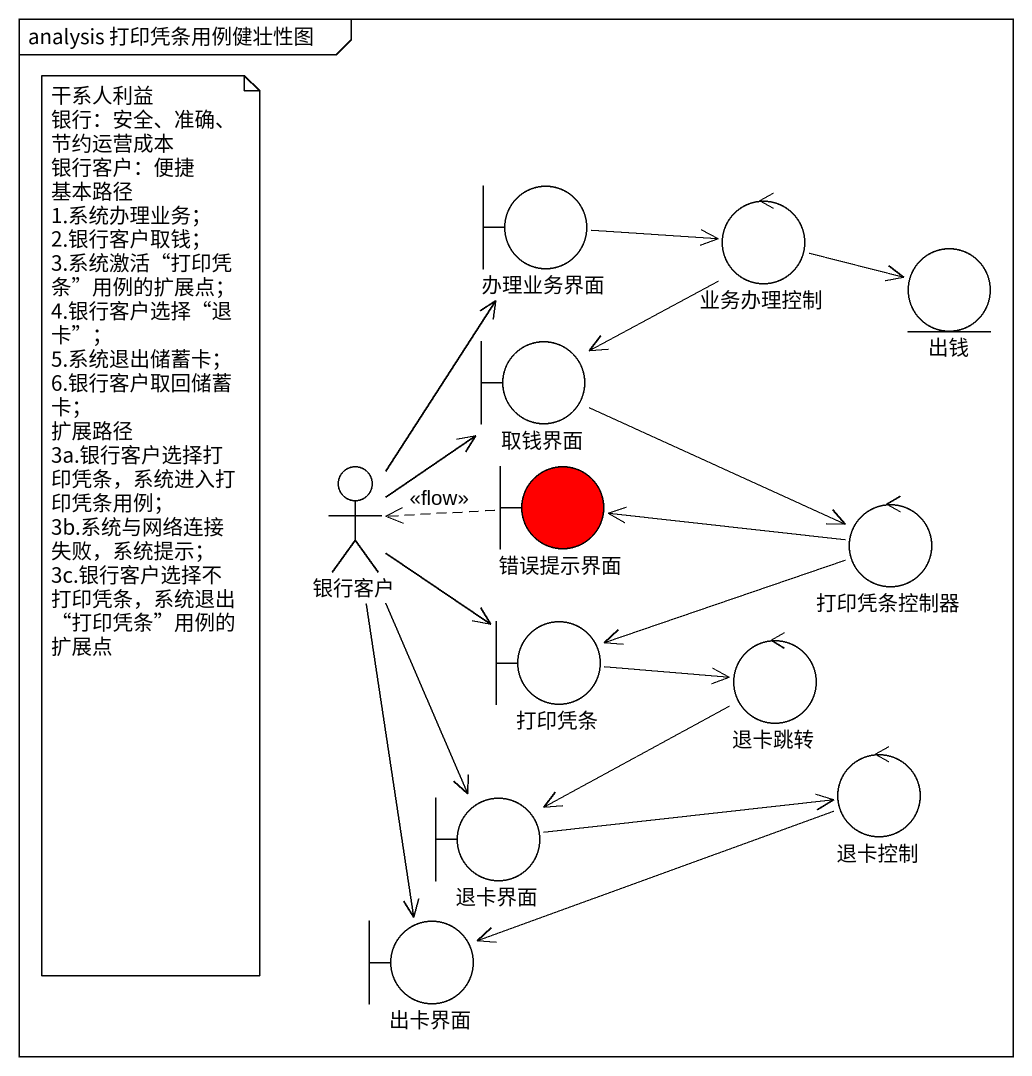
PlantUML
@startuml
mainframe analysis 打印凭条用例健壮性图
boundary 办理业务界面
control 业务办理控制
entity 出钱
boundary 取钱界面
actor 银行客户
boundary 错误提示界面 #FF0000
control 打印凭条控制器
boundary 打印凭条
control 退卡跳转
control 退卡控制
boundary 退卡界面
boundary 出卡界面
办理业务界面 -right-> 业务办理控制
业务办理控制 -right-> 出钱
业务办理控制 --> 取钱界面
取钱界面 -right-> 打印凭条控制器
银行客户 -up-> 办理业务界面
银行客户 -up-> 取钱界面
银行客户 --> 打印凭条
银行客户 --> 退卡界面
银行客户 --> 出卡界面
错误提示界面 .left.> 银行客户 : <<flow>>
打印凭条控制器 -left-> 错误提示界面
打印凭条控制器 -left-> 打印凭条
打印凭条 -right-> 退卡跳转
退卡跳转 -left-> 退卡界面
退卡控制 -left-> 出卡界面
退卡界面 -right-> 退卡控制
note as N1
  干系人利益
  银行：安全、准确、节约运营成本
  银行客户：便捷
  基本路径
  1.系统办理业务；
  2.银行客户取钱；
  3.系统激活“打印凭条”用例的扩展点；
  4.银行客户选择“退卡”；
  5.系统退出储蓄卡；
  6.银行客户取回储蓄卡；
  扩展路径
  3a.银行客户选择打印凭条，系统进入打印凭条用例；
  3b.系统与网络连接失败，系统提示；
  3c.银行客户选择不打印凭条，系统退出“打印凭条”用例的扩展点
end note
@enduml
